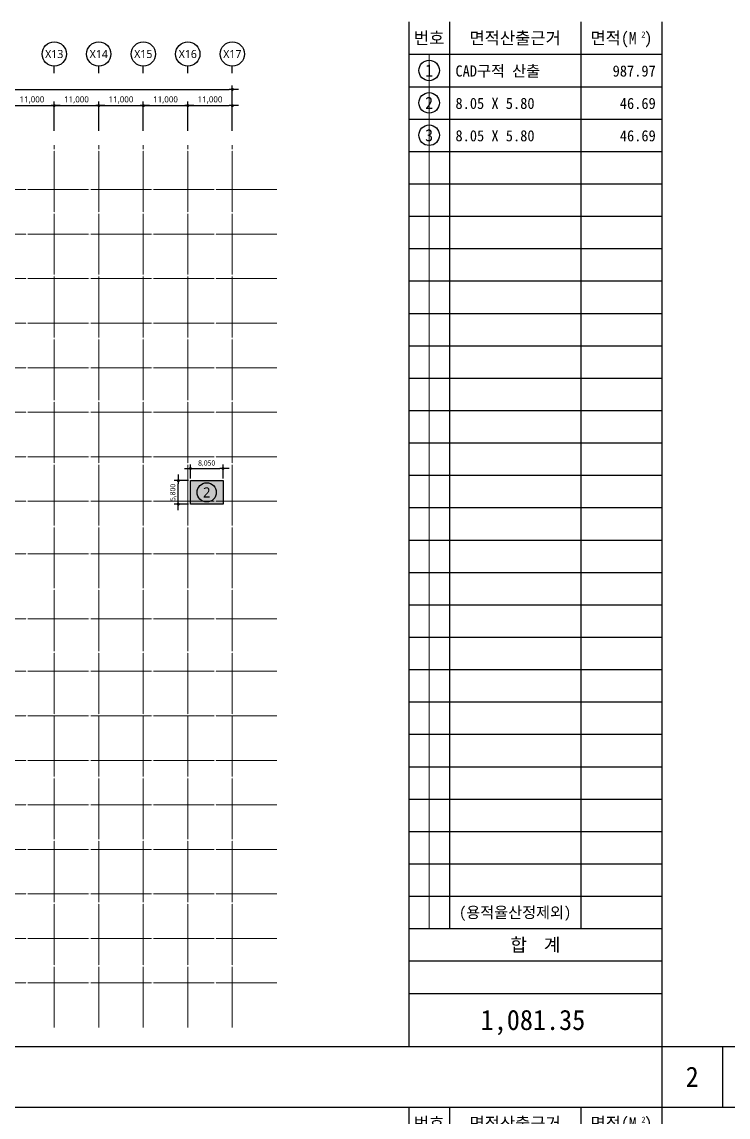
# Model space of a CAD drawing. Header units: millimetres. Extents: x 1877297 to 3504506, y 1389503 to 1925703.
# Drawn here: x 2918548 to 3093044, y 1655138 to 1925703 of the extents above; entities that cross this region are included whole.
import ezdxf
from ezdxf.enums import TextEntityAlignment as Align

# ---------------------------------------------------------------- set-up
doc = ezdxf.new("R2010")
doc.units = ezdxf.units.MM
doc.header["$LTSCALE"] = 5
doc.header["$MEASUREMENT"] = 0
doc.header["$PDSIZE"] = -10
doc.linetypes.add('CEN', pattern=[62, 60, -1, 0, -1])
doc.layers.get('0').update_dxf_attribs({"linetype": 'CONTINUOUS'})
doc.layers.get('Defpoints').update_dxf_attribs({"color": 153, "linetype": 'CONTINUOUS'})
for name, color, linetype, lineweight in [('A-AXIS-BUBL', 7, 'CONTINUOUS', 25), ('A-AXIS-LINE', 1, 'CEN', 15), ('A-DIMS', 7, 'CONTINUOUS', 25), ('A-MKXX-SYMB', 7, 'CONTINUOUS', 25), ('A-XXXX-HATC', 8, 'CONTINUOUS', 18), ('A-XXXX-TABL', 7, 'CONTINUOUS', 25), ('A-XXXX-TXT2', 3, 'CONTINUOUS', 25)]:
    doc.layers.add(name, color=color, linetype=linetype, lineweight=lineweight)
doc.layers.add('A-XXXX-NPLT', color=144, linetype='CONTINUOUS', lineweight=15, plot=False)
doc.layers.add('AA-AREA', color=7, linetype='CONTINUOUS')
doc.layers.add('면적용', color=30, linetype='CONTINUOUS', plot=False)
doc.styles.add('HY울릉도L', font='')
doc.styles.add('돋움', font='')
doc.styles.add('돋움체', font='')
doc.styles.add('맑은고딕', font='malgun.ttf')
doc.styles.get('HY울릉도L').set_extended_font_data('HYwulM')
doc.styles.get('돋움').set_extended_font_data('DotumChe')
doc.styles.get('돋움체').set_extended_font_data('DotumChe')
doc.dimstyles.new('CDIM', dxfattribs={"dimtxt": 3, "dimasz": 1.5, "dimexe": 2, "dimexo": 1, "dimgap": 1, "dimtad": 1, "dimdec": 0, "dimrnd": 0.5, "dimzin": 0, "dimdsep": 32, "dimlunit": 6, "dimtxsty": 'HY울릉도L', "dimblk1": '_CIDOT', "dimblk2": '_CIDOT', "dimsah": 1, "dimcen": 5.5, "dimclrd": 2, "dimclre": 2, "dimclrt": 7, "dimadec": 0, "dimazin": 0, "dimtfac": 1, "dimtdec": 0, "dimtix": 1, "dimtmove": 2, "dimatfit": 1, "dimldrblk": '_CIDOT', "dimfxl": 1, "dimtolj": 1, "dimtzin": 0, "dimlwd": -1, "dimarcsym": 0})

# ---------------------------------------------------------------- blocks, each defined once
blk = doc.blocks.new('면적산정틀')
at = {"layer": 'A-XXXX-NPLT'}
blk.add_line((2500, -8000), (2500, -224000), dxfattribs=at)
at = {"layer": 'A-XXXX-TABL'}
for p, q in [((-2500, 0), (-2500, -253100)), ((7500, 0), (7500, -224000)), ((40000, 0), (40000, -224000)), ((-2500, -8000), (60000, -8000)), ((-2500, -16000), (60000, -16000)), ((-2500, -24000), (60000, -24000)), ((-2500, -32000), (60000, -32000)), ((-2500, -40000), (60000, -40000)), ((-2500, -48000), (60000, -48000)), ((-2500, -56000), (60000, -56000)), ((-2500, -64000), (60000, -64000)), ((-2500, -72000), (60000, -72000)), ((-2500, -80000), (60000, -80000)), ((-2500, -88000), (60000, -88000)), ((-2500, -96000), (60000, -96000)), ((-2500, -104000), (60000, -104000)), ((-2500, -112000), (60000, -112000)), ((-2500, -120000), (60000, -120000)), ((-2500, -128000), (60000, -128000)), ((-2500, -136000), (60000, -136000)), ((-2500, -144000), (60000, -144000)), ((-2500, -152000), (60000, -152000)), ((-2500, -160000), (60000, -160000)), ((-2500, -168000), (60000, -168000)), ((-2500, -176000), (60000, -176000)), ((-2500, -184000), (60000, -184000)), ((-2500, -192000), (60000, -192000)), ((-2500, -200000), (60000, -200000)), ((-2500, -208000), (60000, -208000)), ((-2500, -216000), (60000, -216000))]:
    blk.add_line(p, q, dxfattribs=at)
at = {"layer": 'A-XXXX-TABL', "color": 2}
for p, q in [((-2500, -224000), (60000, -224000)), ((-2500, -232000), (60000, -232000)), ((-2500, -240000), (60000, -240000))]:
    blk.add_line(p, q, dxfattribs=at)
at = {"layer": 'A-XXXX-TXT2', "style": '돋움체'}
for s, height, p in [('번호', 3000, (2500, -4000)), ('면적산출근거', 3000, (23750, -4000)), ('면적(M )', 3000, (50000, -4000)), ('(용적율산정제외)', 2750, (23750, -220000)), ('합  계', 3250, (28750, -228000))]:
    blk.add_text(s, height=height, dxfattribs=at).set_placement(p, align=Align.MIDDLE_CENTER)
blk.add_text('2', height=1500, dxfattribs=at).set_placement((54948, -3856))
blk = doc.blocks.new('면적중심선')
at = {"layer": 'A-AXIS-LINE', "ltscale": 50}
for points in [[(808821, 1781471), (808821, 1999471)], [(819821, 1781471), (819821, 1999471)], [(830821, 1781471), (830821, 1999471)], [(841821, 1781471), (841821, 1999471)], [(852821, 1781471), (852821, 1999471)], [(863821, 1988471), (665821, 1988471)], [(863821, 1977471), (665821, 1977471)], [(863821, 1966471), (665821, 1966471)], [(863821, 1955471), (665821, 1955471)], [(863821, 1944471), (665821, 1944471)], [(863821, 1933471), (665821, 1933471)], [(863821, 1922471), (665821, 1922471)], [(863821, 1911471), (665821, 1911471)], [(863821, 1898471), (665821, 1898471)], [(863821, 1882471), (665821, 1882471)], [(863821, 1869471), (665821, 1869471)], [(863821, 1858471), (665821, 1858471)], [(863821, 1847471), (665821, 1847471)], [(863821, 1836471), (665821, 1836471)], [(863821, 1825471), (665821, 1825471)], [(863821, 1814471), (665821, 1814471)], [(863821, 1803471), (665821, 1803471)], [(863821, 1792471), (665821, 1792471)]]:
    blk.add_lwpolyline(points, dxfattribs=at)
blk = doc.blocks.new('_CIDOT')
at = {"color": 0, "linetype": 'ByBlock'}
blk.add_line((2, 0), (-1, 0), dxfattribs=at)
at = {"color": 0, "linetype": 'ByBlock', "const_width": 0.5}
blk.add_lwpolyline([(-0.25, 0, 1), (0.25, 0, 1)], format="xyb", close=True, dxfattribs=at)
blk = doc.blocks.new('*D33')
at = {"layer": 'A-DIMS', "lineweight": -2, "transparency": 16777216}
for p, q in [((247693, 255621), (247693, 262871)), ((258693, 255621), (258693, 262871))]:
    blk.add_line(p, q, dxfattribs=at)
at = {"layer": 'A-DIMS', "transparency": 16777216}
blk.add_line((248443, 261871), (257943, 261871), dxfattribs=at)
at = {"layer": 'Defpoints', "color": 0, "transparency": 16777216}
for p in [(258693, 261871), (247693, 255121), (258693, 255121)]:
    blk.add_point(p, dxfattribs=at)
at = {"layer": 'A-DIMS', "transparency": 16777216, "xscale": 750, "yscale": 750, "zscale": 750, "rotation": 180}
blk.add_blockref('_CIDOT', (247693, 261871), dxfattribs=at)
at = {"layer": 'A-DIMS', "transparency": 16777216, "xscale": 750, "yscale": 750, "zscale": 750}
blk.add_blockref('_CIDOT', (258693, 261871), dxfattribs=at)
at = {"layer": 'A-DIMS', "color": 3, "transparency": 16777216, "insert": (253193, 263275), "char_height": 1500, "attachment_point": 5, "style": '맑은고딕'}
blk.add_mtext('\\A1;11,000', dxfattribs=at)
blk = doc.blocks.new('*D34')
at = {"layer": 'A-DIMS', "lineweight": -2, "transparency": 16777216}
for p, q in [((258693, 255621), (258693, 262871)), ((269693, 255621), (269693, 262871))]:
    blk.add_line(p, q, dxfattribs=at)
at = {"layer": 'A-DIMS', "transparency": 16777216}
blk.add_line((259443, 261871), (268943, 261871), dxfattribs=at)
at = {"layer": 'Defpoints', "color": 0, "transparency": 16777216}
for p in [(269693, 261871), (258693, 255121), (269693, 255121)]:
    blk.add_point(p, dxfattribs=at)
at = {"layer": 'A-DIMS', "transparency": 16777216, "xscale": 750, "yscale": 750, "zscale": 750, "rotation": 180}
blk.add_blockref('_CIDOT', (258693, 261871), dxfattribs=at)
at = {"layer": 'A-DIMS', "transparency": 16777216, "xscale": 750, "yscale": 750, "zscale": 750}
blk.add_blockref('_CIDOT', (269693, 261871), dxfattribs=at)
at = {"layer": 'A-DIMS', "color": 3, "transparency": 16777216, "insert": (264193, 263275), "char_height": 1500, "attachment_point": 5, "style": '맑은고딕'}
blk.add_mtext('\\A1;11,000', dxfattribs=at)
blk = doc.blocks.new('*D35')
at = {"layer": 'A-DIMS', "lineweight": -2, "transparency": 16777216}
for p, q in [((269693, 255621), (269693, 262871)), ((280693, 255621), (280693, 262871))]:
    blk.add_line(p, q, dxfattribs=at)
at = {"layer": 'A-DIMS', "transparency": 16777216}
blk.add_line((270443, 261871), (279943, 261871), dxfattribs=at)
at = {"layer": 'Defpoints', "color": 0, "transparency": 16777216}
for p in [(280693, 261871), (269693, 255121), (280693, 255121)]:
    blk.add_point(p, dxfattribs=at)
at = {"layer": 'A-DIMS', "transparency": 16777216, "xscale": 750, "yscale": 750, "zscale": 750, "rotation": 180}
blk.add_blockref('_CIDOT', (269693, 261871), dxfattribs=at)
at = {"layer": 'A-DIMS', "transparency": 16777216, "xscale": 750, "yscale": 750, "zscale": 750}
blk.add_blockref('_CIDOT', (280693, 261871), dxfattribs=at)
at = {"layer": 'A-DIMS', "color": 3, "transparency": 16777216, "insert": (275193, 263275), "char_height": 1500, "attachment_point": 5, "style": '맑은고딕'}
blk.add_mtext('\\A1;11,000', dxfattribs=at)
blk = doc.blocks.new('*D36')
at = {"layer": 'A-DIMS', "lineweight": -2, "transparency": 16777216}
for p, q in [((280693, 255621), (280693, 262871)), ((291693, 255621), (291693, 262871))]:
    blk.add_line(p, q, dxfattribs=at)
at = {"layer": 'A-DIMS', "transparency": 16777216}
blk.add_line((281443, 261871), (290943, 261871), dxfattribs=at)
at = {"layer": 'Defpoints', "color": 0, "transparency": 16777216}
for p in [(291693, 261871), (280693, 255121), (291693, 255121)]:
    blk.add_point(p, dxfattribs=at)
at = {"layer": 'A-DIMS', "transparency": 16777216, "xscale": 750, "yscale": 750, "zscale": 750, "rotation": 180}
blk.add_blockref('_CIDOT', (280693, 261871), dxfattribs=at)
at = {"layer": 'A-DIMS', "transparency": 16777216, "xscale": 750, "yscale": 750, "zscale": 750}
blk.add_blockref('_CIDOT', (291693, 261871), dxfattribs=at)
at = {"layer": 'A-DIMS', "color": 3, "transparency": 16777216, "insert": (286193, 263275), "char_height": 1500, "attachment_point": 5, "style": '맑은고딕'}
blk.add_mtext('\\A1;11,000', dxfattribs=at)
blk = doc.blocks.new('*D37')
at = {"layer": 'A-DIMS', "lineweight": -2, "transparency": 16777216}
for p, q in [((126693, 255621), (126693, 266871)), ((302693, 255621), (302693, 266871))]:
    blk.add_line(p, q, dxfattribs=at)
at = {"layer": 'A-DIMS', "transparency": 16777216}
blk.add_line((127443, 265871), (301943, 265871), dxfattribs=at)
at = {"layer": 'Defpoints', "color": 0, "transparency": 16777216}
for p in [(302693, 265871), (126693, 255121), (302693, 255121)]:
    blk.add_point(p, dxfattribs=at)
at = {"layer": 'A-DIMS', "transparency": 16777216, "xscale": 750, "yscale": 750, "zscale": 750, "rotation": 180}
blk.add_blockref('_CIDOT', (126693, 265871), dxfattribs=at)
at = {"layer": 'A-DIMS', "transparency": 16777216, "xscale": 750, "yscale": 750, "zscale": 750}
blk.add_blockref('_CIDOT', (302693, 265871), dxfattribs=at)
at = {"layer": 'A-DIMS', "color": 3, "transparency": 16777216, "insert": (214693, 267275), "char_height": 1500, "attachment_point": 5, "style": '맑은고딕'}
blk.add_mtext('\\A1;176,000', dxfattribs=at)
blk = doc.blocks.new('*D38')
at = {"layer": 'A-DIMS', "lineweight": -2, "transparency": 16777216}
for p, q in [((291693, 255621), (291693, 262871)), ((302693, 255621), (302693, 262871))]:
    blk.add_line(p, q, dxfattribs=at)
at = {"layer": 'A-DIMS', "transparency": 16777216}
blk.add_line((292443, 261871), (301943, 261871), dxfattribs=at)
at = {"layer": 'Defpoints', "color": 0, "transparency": 16777216}
for p in [(302693, 261871), (291693, 255121), (302693, 255121)]:
    blk.add_point(p, dxfattribs=at)
at = {"layer": 'A-DIMS', "transparency": 16777216, "xscale": 750, "yscale": 750, "zscale": 750, "rotation": 180}
blk.add_blockref('_CIDOT', (291693, 261871), dxfattribs=at)
at = {"layer": 'A-DIMS', "transparency": 16777216, "xscale": 750, "yscale": 750, "zscale": 750}
blk.add_blockref('_CIDOT', (302693, 261871), dxfattribs=at)
at = {"layer": 'A-DIMS', "color": 3, "transparency": 16777216, "insert": (297193, 263275), "char_height": 1500, "attachment_point": 5, "style": '맑은고딕'}
blk.add_mtext('\\A1;11,000', dxfattribs=at)
blk = doc.blocks.new('*D61')
at = {"layer": 'A-DIMS', "lineweight": -2, "transparency": 16777216}
for p, q in [((2960190, 1812873), (2960190, 1816373)), ((2968240, 1812873), (2968240, 1816373))]:
    blk.add_line(p, q, dxfattribs=at)
at = {"layer": 'A-DIMS', "transparency": 16777216}
blk.add_line((2960940, 1815373), (2967490, 1815373), dxfattribs=at)
at = {"layer": 'Defpoints', "color": 0, "transparency": 16777216}
for p in [(2968240, 1815373), (2960190, 1812373), (2968240, 1812373)]:
    blk.add_point(p, dxfattribs=at)
at = {"layer": 'A-DIMS', "transparency": 16777216, "xscale": 750, "yscale": 750, "zscale": 750, "rotation": 180}
blk.add_blockref('_CIDOT', (2960190, 1815373), dxfattribs=at)
at = {"layer": 'A-DIMS', "transparency": 16777216, "xscale": 750, "yscale": 750, "zscale": 750}
blk.add_blockref('_CIDOT', (2968240, 1815373), dxfattribs=at)
at = {"layer": 'A-DIMS', "color": 3, "transparency": 16777216, "insert": (2964215, 1816624), "char_height": 1250, "attachment_point": 5, "style": '맑은고딕'}
blk.add_mtext('\\A1;8,050', dxfattribs=at)
blk = doc.blocks.new('*D62')
at = {"layer": 'A-DIMS', "lineweight": -2, "transparency": 16777216}
for p, q in [((2959690, 1812373), (2956190, 1812373)), ((2959690, 1806573), (2956190, 1806573))]:
    blk.add_line(p, q, dxfattribs=at)
at = {"layer": 'A-DIMS', "transparency": 16777216}
blk.add_line((2957190, 1807323), (2957190, 1811623), dxfattribs=at)
at = {"layer": 'Defpoints', "color": 0, "transparency": 16777216}
for p in [(2957190, 1812373), (2960190, 1812373), (2960190, 1806573)]:
    blk.add_point(p, dxfattribs=at)
at = {"layer": 'A-DIMS', "transparency": 16777216, "xscale": 750, "yscale": 750, "zscale": 750}
for p, rotation in [((2957190, 1812373), 90), ((2957190, 1806573), 270)]:
    blk.add_blockref('_CIDOT', p, dxfattribs=dict(at, rotation=rotation))
at = {"layer": 'A-DIMS', "color": 3, "transparency": 16777216, "insert": (2955939, 1809473), "char_height": 1250, "attachment_point": 5, "rotation": 90, "style": '맑은고딕'}
blk.add_mtext('\\A1;5,800', dxfattribs=at)
blk = doc.blocks.new('DIM(210222)')
for p, q in [((258693, 269870.6), (258693, 271620.6)), ((269693, 269870.6), (269693, 271620.6)), ((280693, 269870.6), (280693, 271620.6)), ((291693, 269870.6), (291693, 271620.6)), ((302693, 269870.6), (302693, 271620.6))]:
    blk.add_line(p, q)
at = {"layer": 'A-AXIS-BUBL', "ltscale": 0.2}
for centre in [(258693, 274620.6), (269693, 274620.6), (280693, 274620.6), (291693, 274620.6), (302693, 274620.6)]:
    blk.add_circle(centre, 3000, dxfattribs=at)
at = {"layer": 'A-XXXX-TXT2', "ltscale": 0.2, "style": '맑은고딕'}
for s, p in [('X13', (258693, 274620.6)), ('X14', (269693, 274620.6)), ('X15', (280693, 274620.6)), ('X16', (291693, 274620.6)), ('X17', (302693, 274620.6))]:
    blk.add_text(s, height=2000, dxfattribs=at).set_placement(p, align=Align.MIDDLE)
at = {"layer": 'A-DIMS'}
for p1, p2, distance, picture, middle in [((126693, 255120.6), (302693, 255120.6), 10750, '*D37', (214693, 267275.5)), ((247693, 255120.6), (258693, 255120.6), 6750, '*D33', (253193, 263275.5)), ((258693, 255120.6), (269693, 255120.6), 6750, '*D34', (264193, 263275.5)), ((269693, 255120.6), (280693, 255120.6), 6750, '*D35', (275193, 263275.5)), ((280693, 255120.6), (291693, 255120.6), 6750, '*D36', (286193, 263275.5)), ((291693, 255120.6), (302693, 255120.6), 6750, '*D38', (297193, 263275.5))]:
    dim = blk.add_aligned_dim(p1=p1, p2=p2, distance=distance, dimstyle='CDIM', override={"dimscale": 500, "dimtxsty": '맑은고딕', "dimclrd": 256, "dimclre": 256, "dimclrt": 3}, dxfattribs=at)
    dim.commit()
    dim.dimension.update_dxf_attribs({"geometry": picture, "text_midpoint": middle})

msp = doc.modelspace()

# ---------------------------------------------------------------- hatches: boundary and pattern name
at = {"layer": 'A-XXXX-HATC'}
h = msp.add_hatch(color=256, dxfattribs=at)
h.dxf.hatch_style = 1
h.paths.add_polyline_path([(2968240.1, 1806573.4), (2968240.1, 1812373.4), (2960190.1, 1812373.4), (2960190.1, 1806573.4)])
h.paths.add_polyline_path([(2796840.1, 1760173.4), (2804890.1, 1760173.4), (2804890.1, 1765973.4), (2796840.1, 1765973.4)])

# ---------------------------------------------------------------- linework, layer by layer
at = {"layer": 'A-MKXX-SYMB'}
for centre in [(3019172, 1913702.8), (3019172, 1905702.8), (3019172, 1897702.8)]:
    msp.add_circle(centre, 2530.8, dxfattribs=at)
at = {"layer": 'A-XXXX-TABL'}
for p, q in [((3076672, 1925702.8), (3076672, 1389502.8)), ((2717297, 1672602.8), (3436047, 1672602.8)), ((3091672, 1672602.8), (3091672, 1657602.8)), ((2717297, 1657602.8), (3436047, 1657602.8))]:
    msp.add_line(p, q, dxfattribs=at)
at = {"layer": 'AA-AREA', "ltscale": 0.2}
msp.add_circle((2964215.1, 1809473.4), 2373.1, dxfattribs=at)
at = {"layer": '면적용', "color": 4}
msp.add_lwpolyline([(2960190.1, 1812373.4), (2968240.1, 1812373.4), (2968240.1, 1806573.4), (2960190.1, 1806573.4)], close=True, dxfattribs=at)

# ---------------------------------------------------------------- block references
for name, p in [('면적산정틀', (3016672, 1925702.8)), ('DIM(210222)', (2667847, 1643152.8)), ('면적중심선', (2117719, -104197.1)), ('면적산정틀', (3016672, 1657602.8))]:
    msp.add_blockref(name, p)

# ---------------------------------------------------------------- texts
at = {"layer": 'A-XXXX-TXT2'}
for s, height, style, p in [('1', 3000, '돋움체', (3019172, 1913702.8)), ('2', 3000, '돋움체', (3019172, 1905702.8)), ('3', 3000, '돋움체', (3019172, 1897702.8)), ('1,081.35', 5000, '돋움체', (3044825, 1679152.8)), ('2', 5000, '돋움', (3084172, 1665102.8))]:
    msp.add_text(s, height=height, dxfattribs=dict(at, style=style)).set_placement(p, align=Align.MIDDLE_CENTER)
at = {"layer": 'A-XXXX-TXT2', "style": '돋움체'}
for s, p in [('CAD구적 산출', (3025672, 1912202.8)), ('8.05 X 5.80', (3025672, 1904202.8)), ('8.05 X 5.80', (3025672, 1896202.8))]:
    msp.add_text(s, height=2750, dxfattribs=at).set_placement(p)
for s, p in [('987.97', (3075172, 1912202.8)), ('46.69', (3075172, 1904202.8)), ('46.69', (3075172, 1896202.8))]:
    msp.add_text(s, height=2750, dxfattribs=at).set_placement(p, align=Align.RIGHT)
at = {"layer": 'A-XXXX-TXT2', "style": '맑은고딕'}
msp.add_text('2', height=2500, dxfattribs=at).set_placement((2964215.1, 1809473.4), align=Align.MIDDLE)

# ---------------------------------------------------------------- dimensions: what is measured, and where the dimension line sits
at = {"layer": 'A-DIMS'}
for p1, p2, picture, middle in [((2960190.1, 1812373.4), (2968240.1, 1812373.4), '*D61', (2964215.1, 1816624.1)), ((2960190.1, 1806573.4), (2960190.1, 1812373.4), '*D62', (2955939.4, 1809473.4))]:
    dim = msp.add_aligned_dim(p1=p1, p2=p2, distance=3000, dimstyle='CDIM', override={"dimscale": 500, "dimtxt": 2.5, "dimtxsty": '맑은고딕', "dimclrd": 256, "dimclre": 256, "dimclrt": 3}, dxfattribs=at)
    dim.commit()
    dim.dimension.update_dxf_attribs({"geometry": picture, "text_midpoint": middle})

doc.saveas('drawing.dxf')
